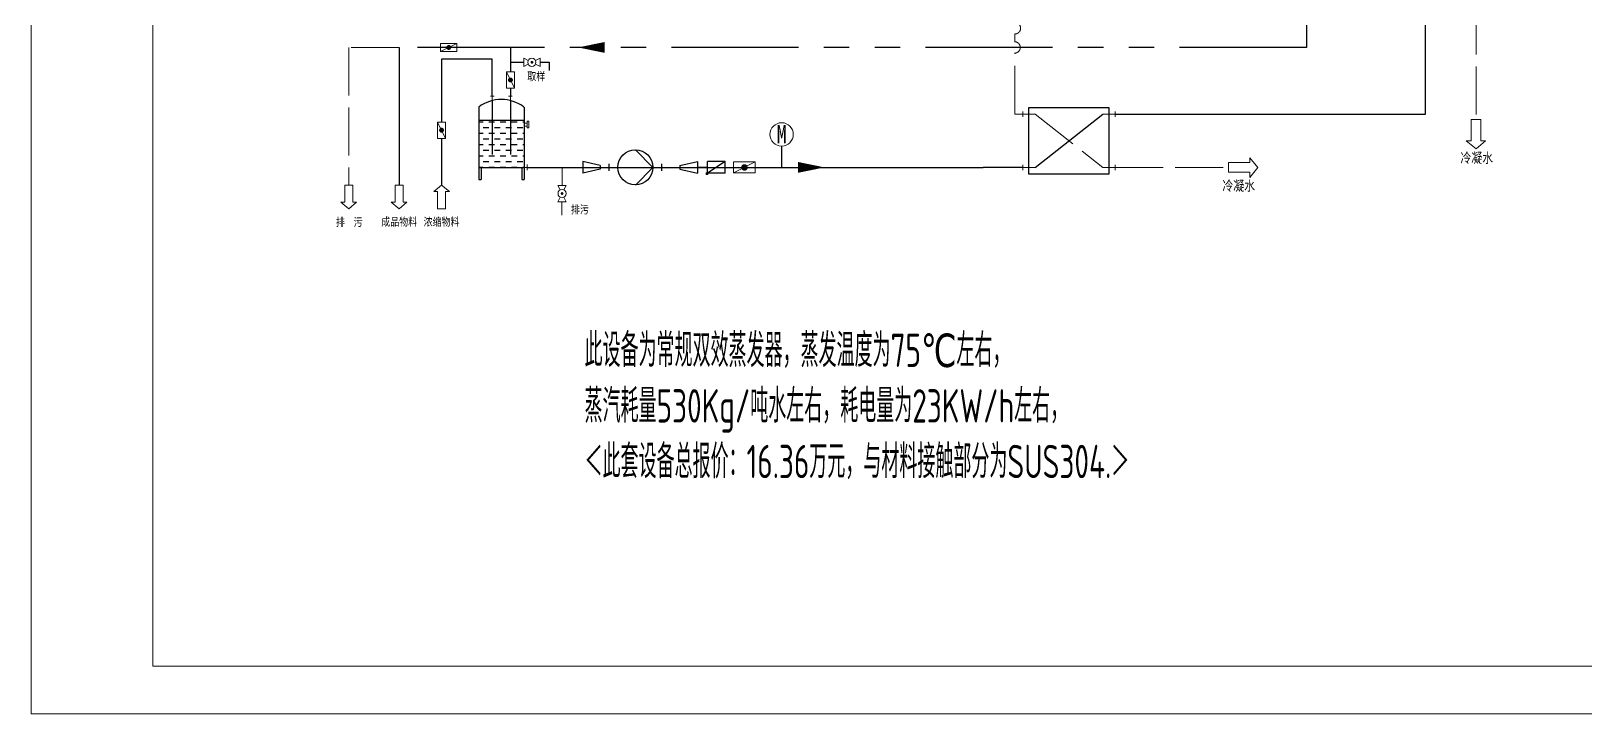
# Model space of a CAD drawing. Header units: millimetres. Extents: x -40360 to 69824, y -20656 to 13897.
# Drawn here: x -40360 to -17040, y -20156 to -9922 of the extents above; entities that cross this region are included whole.
import ezdxf

# ---------------------------------------------------------------- set-up
doc = ezdxf.new("R2010")
doc.units = ezdxf.units.MM
doc.linetypes.add('ACAD_ISO02W100', pattern=[15, 12, -3])
doc.linetypes.add('PHANTOM', pattern=[63.5, 31.75, -6.35, 6.35, -6.35, 6.35, -6.35])
for name, color, linetype in [('2', 1, 'Continuous'), ('LAYER1', 7, 'Continuous'), ('LAYER2', 1, 'Continuous')]:
    doc.layers.add(name, color=color, linetype=linetype)
for name, color, linetype, lineweight in [('冷凝水管线', 140, 'ACAD_ISO02W100', 15), ('外围线', 5, 'Continuous', 5), ('物料线路', 40, 'PHANTOM', 25), ('轮廓线', 7, 'Continuous', 20), ('阀门仪表', 7, 'Continuous', 20)]:
    doc.layers.add(name, color=color, linetype=linetype, lineweight=lineweight)
doc.styles.add('HGCAD', font='gbenor.shx', dxfattribs={"width": 0.75, "bigfont": 'gbcbig.shx'})
doc.styles.add('仪表文字', font='SIMFANG.TTF', dxfattribs={"width": 0.8})

msp = doc.modelspace()

# ---------------------------------------------------------------- hatches: boundary and pattern name
at = {"layer": '物料线路', "ltscale": 800}
h = msp.add_hatch(dxfattribs=at)
h.set_pattern_fill('DASH', color=256, scale=679.245283, style=0)
h.set_pattern_definition([(0, (-101166.47, -1074214.86), (84.9056604, 84.9056604), [84.90566, -84.90566])])
h.paths.add_polyline_path([(-33646, -11965), (-32967, -11965), (-32967, -11264), (-33646, -11264)])

# ---------------------------------------------------------------- linework, layer by layer
for p, q in [((-33646, -11060), (-33646, -12147)), ((-32967, -11060), (-32967, -12147)), ((-33646, -11965), (-32967, -11965)), ((-33612, -11965), (-33612, -12147)), ((-33001, -11965), (-33001, -12147)), ((-33646, -12147), (-33612, -12147)), ((-33001, -12147), (-32967, -12147))]:
    msp.add_line(p, q)
msp.add_lwpolyline([(-25394, -12065), (-25394, -11065), (-24194, -11065), (-24194, -12065)], close=True)
msp.add_arc((-33307, -11513), 566, 53.1301, 126.8699)
at = {"layer": '2', "color": 7}
for p, q in [((-32087, -11878), (-32087, -12053)), ((-31823, -11939), (-32087, -11878)), ((-30630, -11939), (-30367, -11878)), ((-30367, -11878), (-30367, -12053)), ((-31823, -11992), (-32087, -12053)), ((-31823, -11939), (-31823, -11992)), ((-30630, -11939), (-30630, -11992)), ((-30630, -11992), (-30367, -12053))]:
    msp.add_line(p, q, dxfattribs=at)
at = {"layer": '2', "color": 7, "const_width": 21.9}
msp.add_lwpolyline([(-30234, -12059, -1), (-30212, -12059, -1)], format="xyb", close=True, dxfattribs=at)
at = {"layer": 'LAYER1'}
for p, q in [((-29103, -11647), (-29103, -11965)), ((-31033, -11965), (-31296, -11702)), ((-31296, -12229), (-31033, -11965)), ((-30719, -11965), (-30630, -11965)), ((-30719, -11965), (-30630, -11965))]:
    msp.add_line(p, q, dxfattribs=at)
at = {"layer": 'LAYER1', "color": 7, "linetype": 'Continuous'}
for p, q in [((-29951, -11878), (-30214, -11878)), ((-29951, -12053), (-30214, -12053))]:
    msp.add_line(p, q, dxfattribs=at)
at = {"layer": 'LAYER1', "color": 7}
for p, q in [((-30214, -12053), (-30214, -11878)), ((-29951, -11878), (-30214, -12053)), ((-29951, -12053), (-29951, -11878))]:
    msp.add_line(p, q, dxfattribs=at)
at = {"layer": 'LAYER1'}
msp.add_circle((-31296, -11965), 263, dxfattribs=at)
at = {"layer": 'LAYER2', "color": 7}
for p, q in [((-31692, -12018), (-31692, -11913)), ((-30901, -12018), (-30901, -11913))]:
    msp.add_line(p, q, dxfattribs=at)
at = {"layer": '冷凝水管线', "ltscale": 60}
for p, q in [((-18688, -9552), (-18688, -11247)), ((-25604, -9965), (-25604, -10082)), ((-34839, -10167), (-35597, -10167)), ((-35597, -10167), (-35597, -12231)), ((-25604, -11165), (-25604, -10252)), ((-25486, -11165), (-25604, -11165)), ((-25303, -11165), (-24286, -11965)), ((-32396, -12234), (-32396, -11965)), ((-24103, -11965), (-22401, -11965)), ((-32399, -12679), (-32399, -12480))]:
    msp.add_line(p, q, dxfattribs=at)
for centre in [(-25604, -9880), (-25609, -10167)]:
    msp.add_arc(centre, 85.3, 270.0522, 90.0522, dxfattribs=at)
at = {"layer": '外围线'}
msp.add_lwpolyline([(-40360, -20156), (-3894, -20156), (-3894, 5391), (-40360, 5391)], close=True, dxfattribs=at)
at = {"layer": '物料线路', "ltscale": 800}
for p, q in [((-19444, -11165), (-19444, -5897)), ((-21230, -6753), (-21230, -10167)), ((-34839, -10167), (-34839, -12231)), ((-34077, -10167), (-34114, -10167)), ((-34077, -10167), (-34114, -10167)), ((-33171, -10167), (-33171, -10533)), ((-33443, -10342), (-34204, -10342)), ((-34204, -10342), (-34204, -11285)), ((-33443, -10895), (-33443, -10342)), ((-33171, -10388), (-32972, -10388)), ((-32726, -10390), (-32592, -10390)), ((-32592, -10390), (-32592, -10511)), ((-33171, -10637), (-33171, -10673)), ((-33171, -10637), (-33171, -10673)), ((-33171, -10778), (-33171, -10895)), ((-33443, -10963), (-33443, -11773)), ((-33171, -10963), (-33171, -11773)), ((-25303, -11965), (-24286, -11165)), ((-24103, -11165), (-19444, -11165)), ((-34204, -11389), (-34204, -11426)), ((-32967, -11264), (-33646, -11264)), ((-34204, -11530), (-34204, -12231)), ((-32919, -11965), (-32812, -11965)), ((-32812, -11965), (-26081, -11965)), ((-31823, -11965), (-30630, -11965)), ((-31823, -11965), (-31692, -11965)), ((-31692, -11965), (-31560, -11965)), ((-31560, -11965), (-31033, -11965)), ((-31033, -11965), (-30901, -11965)), ((-30901, -11965), (-30630, -11965)), ((-30367, -11965), (-30214, -11965)), ((-30211, -11965), (-30367, -11965)), ((-29636, -11965), (-29685, -11965)), ((-29636, -11965), (-29685, -11965)), ((-25486, -11965), (-26081, -11965))]:
    msp.add_line(p, q, dxfattribs=at)
at = {"layer": '物料线路', "ltscale": 60}
for p, q in [((-21230, -10167), (-34839, -10167)), ((-29951, -11965), (-29823, -11965))]:
    msp.add_line(p, q, dxfattribs=at)
for points in [[(-31756, -10167, 163, 0.0813, 0), (-32156, -10167, 0.0813, 0.0813, 0)], [(-28860, -11965, 163, 0.0813, 0), (-28460, -11965, 0.0813, 0.0813, 0)]]:
    msp.add_lwpolyline(points, format="xyseb", dxfattribs=at)
at = {"layer": '轮廓线'}
for p, q in [((-38533, 4880), (-38533, -19440)), ((-38533, -19440), (-4872, -19440))]:
    msp.add_line(p, q, dxfattribs=at)
at = {"layer": '阀门仪表', "color": 0}
for p, q in [((-33973, -10106), (-34218, -10106)), ((-33973, -10106), (-34218, -10228)), ((-34218, -10106), (-34218, -10228)), ((-34218, -10228), (-33973, -10228)), ((-33973, -10228), (-33973, -10106)), ((-32971, -10329), (-32971, -10452)), ((-32971, -10329), (-32903, -10363)), ((-32971, -10452), (-32903, -10418)), ((-32794, -10363), (-32726, -10329)), ((-32794, -10418), (-32726, -10452)), ((-32726, -10452), (-32726, -10329)), ((-33232, -10533), (-33232, -10778)), ((-33232, -10533), (-33110, -10778)), ((-33110, -10533), (-33232, -10533)), ((-33110, -10778), (-33110, -10533)), ((-33232, -10778), (-33110, -10778)), ((-34265, -11285), (-34265, -11530)), ((-34265, -11285), (-34143, -11530)), ((-34143, -11285), (-34265, -11285)), ((-34143, -11530), (-34143, -11285)), ((-34265, -11530), (-34143, -11530)), ((-29499, -11884), (-29823, -11884)), ((-29499, -11884), (-29823, -12046)), ((-29823, -11884), (-29823, -12046)), ((-29499, -12046), (-29499, -11884)), ((-29823, -12046), (-29499, -12046)), ((-32424, -12302), (-32458, -12234)), ((-32335, -12234), (-32458, -12234)), ((-32369, -12302), (-32335, -12234)), ((-32458, -12479), (-32424, -12411)), ((-32458, -12479), (-32335, -12479)), ((-32335, -12479), (-32369, -12411))]:
    msp.add_line(p, q, dxfattribs=at)
at = {"layer": '阀门仪表', "color": 7}
for p, q in [((-33415, -10895), (-33470, -10895)), ((-33443, -10895), (-33443, -10963)), ((-33144, -10895), (-33198, -10895)), ((-33171, -10895), (-33171, -10963)), ((-25486, -11125), (-25486, -11206)), ((-24103, -11125), (-24103, -11206)), ((-25486, -12006), (-25486, -11925)), ((-24103, -12006), (-24103, -11925))]:
    msp.add_line(p, q, dxfattribs=at)
at = {"layer": '阀门仪表'}
for p, q in [((-25486, -11165), (-25394, -11165)), ((-25303, -11165), (-25394, -11165)), ((-24286, -11165), (-24194, -11165)), ((-24103, -11165), (-24194, -11165)), ((-32922, -11301), (-32967, -11301)), ((-32922, -11347), (-32967, -11347)), ((-32895, -11274), (-32922, -11274)), ((-32922, -11374), (-32922, -11274)), ((-32895, -11374), (-32922, -11374)), ((-32895, -11374), (-32895, -11274)), ((-18762, -11247), (-18762, -11568)), ((-18614, -11247), (-18762, -11247)), ((-18614, -11568), (-18614, -11247)), ((-18837, -11568), (-18688, -11687)), ((-18762, -11568), (-18837, -11568)), ((-18688, -11687), (-18545, -11568)), ((-18545, -11568), (-18614, -11568)), ((-22080, -11892), (-22401, -11892)), ((-22401, -11892), (-22401, -12039)), ((-22080, -11822), (-22080, -11892)), ((-21960, -11966), (-22080, -11822)), ((-32967, -11965), (-32919, -11965)), ((-32919, -11924), (-32919, -12006)), ((-25486, -11965), (-25394, -11965)), ((-25303, -11965), (-25394, -11965)), ((-24286, -11965), (-24194, -11965)), ((-24103, -11965), (-24194, -11965)), ((-22401, -12039), (-22079, -12039)), ((-22079, -12115), (-21960, -11966)), ((-22079, -12039), (-22079, -12115)), ((-35656, -12231), (-35656, -12488)), ((-35537, -12231), (-35656, -12231)), ((-35537, -12488), (-35537, -12231)), ((-34898, -12231), (-34898, -12488)), ((-34780, -12231), (-34898, -12231)), ((-34780, -12488), (-34780, -12231)), ((-34204, -12231), (-34319, -12327)), ((-34319, -12327), (-34263, -12327)), ((-34263, -12327), (-34263, -12584)), ((-34085, -12326), (-34204, -12231)), ((-34145, -12584), (-34145, -12326)), ((-34145, -12326), (-34085, -12326)), ((-35716, -12488), (-35597, -12584)), ((-35656, -12488), (-35716, -12488)), ((-35597, -12584), (-35482, -12488)), ((-35482, -12488), (-35537, -12488)), ((-34959, -12488), (-34840, -12584)), ((-34898, -12488), (-34959, -12488)), ((-34840, -12584), (-34725, -12488)), ((-34725, -12488), (-34780, -12488)), ((-34263, -12584), (-34145, -12584))]:
    msp.add_line(p, q, dxfattribs=at)
at = {"layer": '阀门仪表', "color": 0}
for points, const_width in [([(-34096, -10186, 1), (-34096, -10149, 1)], 36.8), ([(-32859, -10390, 1), (-32838, -10390, 1)], 20.4), ([(-33152, -10655, 1), (-33189, -10655, 1)], 36.8), ([(-34185, -11407, 1), (-34222, -11407, 1)], 36.8), ([(-29661, -11990, 1), (-29661, -11941, 1)], 48.6), ([(-32396, -12367, 1), (-32396, -12346, 1)], 20.4)]:
    msp.add_lwpolyline(points, format="xyb", close=True, dxfattribs=dict(at, const_width=const_width))
for centre, radius in [((-32849, -10390), 61.3), ((-29103, -11471), 175), ((-32396, -12356), 61.3)]:
    msp.add_circle(centre, radius, dxfattribs=at)

# ---------------------------------------------------------------- texts
at = {"insert": (-32059, -14456), "char_height": 500, "width": 21729.64, "attachment_point": 1, "style": 'HGCAD'}
msp.add_mtext('此设备为常规双效蒸发器，蒸发温度为75℃左右，\\P蒸汽耗量530Kg/吨水左右，耗电量为23KW/h左右，\\P＜此套设备总报价：16.36万元，与材料接触部分为SUS304.＞', dxfattribs=at)
at = {"layer": '阀门仪表', "style": '仪表文字', "width": 0.8}
for s, height, p in [('取样', 120, (-32917, -10660)), ('M', 273, (-29177, -11605)), ('冷凝水', 150, (-18923, -11897)), ('冷凝水', 150, (-22493, -12315)), ('排污', 120, (-32264, -12657)), ('排  污', 120, (-35788, -12845)), ('成品物料', 120, (-35108, -12841)), ('浓缩物料', 120, (-34472, -12841))]:
    msp.add_text(s, height=height, dxfattribs=at).set_placement(p)

doc.saveas('drawing.dxf')
